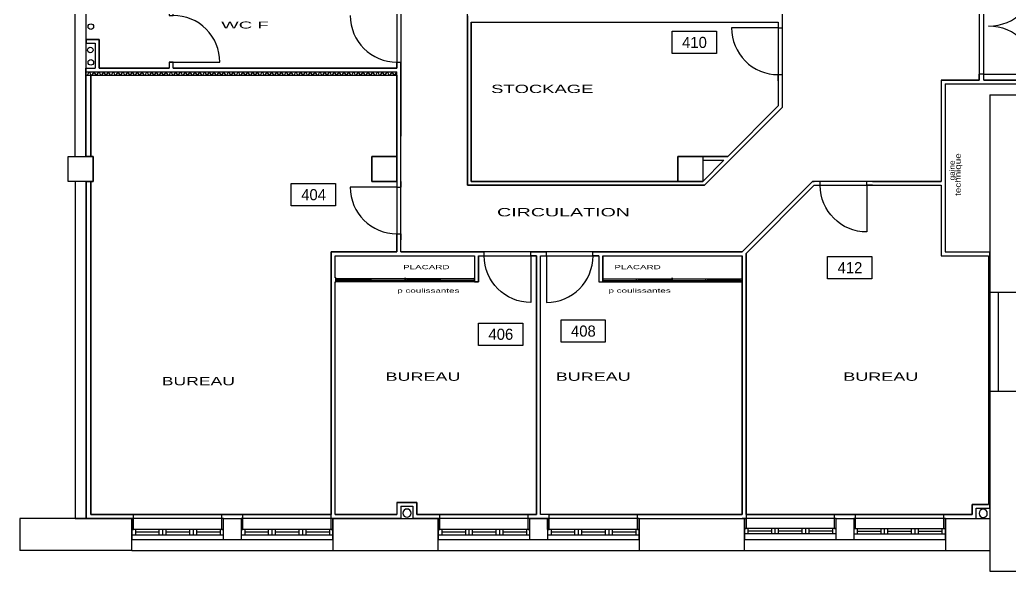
# Model space of a CAD drawing. Extents: x -18.1 to 64.5, y -16.7 to 10.4.
# Drawn here: x -18.14 to -0.29, y -11.55 to -1.61 of the extents above; entities that cross this region are included whole.
import ezdxf

# ---------------------------------------------------------------- set-up
doc = ezdxf.new("R2010")
doc.units = 0
doc.header["$MEASUREMENT"] = 0
doc.linetypes.add('TRAIT_PLEIN', pattern=[0])
for name, color, linetype in [('CLOIS4', 2, 'TRAIT_PLEIN'), ('MURS', 7, 'TRAIT_PLEIN'), ('PORTE', 3, 'TRAIT_PLEIN'), ('SPACES', 150, 'TRAIT_PLEIN'), ('TEXTES', 6, 'TRAIT_PLEIN'), ('VITRE', 1, 'TRAIT_PLEIN')]:
    doc.layers.add(name, color=color, linetype=linetype)

msp = doc.modelspace()

# ---------------------------------------------------------------- linework, layer by layer
at = {"layer": 'CLOIS4'}
for p, q in [((-10.074, -1.543), (-10.074, -4.595)), ((-4.404, -1.481), (-4.404, -1.76)), ((-10.004, -1.655), (-10.004, -4.525)), ((-10.004, -1.655), (-4.474, -1.655)), ((-4.474, -1.655), (-4.474, -1.655)), ((-4.474, -1.655), (-4.474, -1.76)), ((-4.474, -1.76), (-4.404, -1.76)), ((-16.947, -1.968), (-16.947, -2.038)), ((-16.947, -1.968), (-16.712, -1.968)), ((-16.947, -2.038), (-16.782, -2.038)), ((-16.782, -2.038), (-16.782, -2.483)), ((-16.712, -1.968), (-16.712, -2.483)), ((-16.949, -2.483), (-16.949, -2.553)), ((-16.949, -2.483), (-16.782, -2.483)), ((-16.949, -2.553), (-16.949, -2.483)), ((-16.712, -2.483), (-15.447, -2.483)), ((-15.447, -2.378), (-15.377, -2.378)), ((-15.447, -2.378), (-15.447, -2.483)), ((-15.377, -2.483), (-15.377, -2.378)), ((-15.377, -2.483), (-11.344, -2.483)), ((-11.344, -2.483), (-11.344, -2.378)), ((-11.344, -2.378), (-11.274, -2.378)), ((-11.344, -2.483), (-11.344, -2.483)), ((-11.274, -4.525), (-11.274, -2.378)), ((-16.949, -2.612), (-16.949, -2.553)), ((-16.949, -2.612), (-16.859, -2.612)), ((-16.949, -2.612), (-16.949, -4.075)), ((-16.948, -4.075), (-16.949, -2.612)), ((-16.948, -2.552), (-16.948, -2.612)), ((-16.948, -2.552), (-11.344, -2.552)), ((-16.939, -2.612), (-16.948, -2.595)), ((-16.948, -2.612), (-11.344, -2.612)), ((-16.923, -2.612), (-16.888, -2.552)), ((-16.852, -2.612), (-16.887, -2.552)), ((-16.859, -2.612), (-16.859, -4.075)), ((-16.836, -2.612), (-16.802, -2.552)), ((-16.765, -2.612), (-16.8, -2.552)), ((-16.75, -2.612), (-16.715, -2.552)), ((-16.679, -2.612), (-16.713, -2.552)), ((-16.663, -2.612), (-16.629, -2.552)), ((-16.592, -2.612), (-16.627, -2.552)), ((-16.577, -2.612), (-16.542, -2.552)), ((-16.506, -2.612), (-16.54, -2.552)), ((-16.49, -2.612), (-16.455, -2.552)), ((-16.419, -2.612), (-16.454, -2.552)), ((-16.403, -2.612), (-16.369, -2.552)), ((-16.332, -2.612), (-16.367, -2.552)), ((-16.317, -2.612), (-16.282, -2.552)), ((-16.246, -2.612), (-16.28, -2.552)), ((-16.23, -2.612), (-16.196, -2.552)), ((-16.159, -2.612), (-16.194, -2.552)), ((-16.144, -2.612), (-16.109, -2.552)), ((-16.073, -2.612), (-16.107, -2.552)), ((-16.057, -2.612), (-16.022, -2.552)), ((-15.986, -2.612), (-16.021, -2.552)), ((-15.97, -2.612), (-15.936, -2.552)), ((-15.899, -2.612), (-15.934, -2.552)), ((-15.884, -2.612), (-15.849, -2.552)), ((-15.813, -2.612), (-15.847, -2.552)), ((-15.797, -2.612), (-15.763, -2.552)), ((-15.726, -2.612), (-15.761, -2.552)), ((-15.711, -2.612), (-15.676, -2.552)), ((-15.64, -2.612), (-15.674, -2.552)), ((-15.624, -2.612), (-15.589, -2.552)), ((-15.553, -2.612), (-15.588, -2.552)), ((-15.537, -2.612), (-15.503, -2.552)), ((-15.466, -2.612), (-15.501, -2.552)), ((-15.451, -2.612), (-15.416, -2.552)), ((-15.38, -2.612), (-15.414, -2.552)), ((-15.364, -2.612), (-15.33, -2.552)), ((-15.293, -2.612), (-15.328, -2.552)), ((-15.278, -2.612), (-15.243, -2.552)), ((-15.207, -2.612), (-15.241, -2.552)), ((-15.191, -2.612), (-15.156, -2.552)), ((-15.12, -2.612), (-15.155, -2.552)), ((-15.104, -2.612), (-15.07, -2.552)), ((-15.033, -2.612), (-15.068, -2.552)), ((-15.018, -2.612), (-14.983, -2.552)), ((-14.947, -2.612), (-14.981, -2.552)), ((-14.931, -2.612), (-14.897, -2.552)), ((-14.86, -2.612), (-14.895, -2.552)), ((-14.845, -2.612), (-14.81, -2.552)), ((-14.773, -2.612), (-14.808, -2.552)), ((-14.758, -2.612), (-14.723, -2.552)), ((-14.687, -2.612), (-14.722, -2.552)), ((-14.671, -2.612), (-14.637, -2.552)), ((-14.6, -2.612), (-14.635, -2.552)), ((-14.585, -2.612), (-14.55, -2.552)), ((-14.514, -2.612), (-14.548, -2.552)), ((-14.498, -2.612), (-14.464, -2.552)), ((-14.427, -2.612), (-14.462, -2.552)), ((-14.412, -2.612), (-14.377, -2.552)), ((-14.34, -2.612), (-14.375, -2.552)), ((-14.325, -2.612), (-14.29, -2.552)), ((-14.254, -2.612), (-14.289, -2.552)), ((-14.238, -2.612), (-14.204, -2.552)), ((-14.167, -2.612), (-14.202, -2.552)), ((-14.152, -2.612), (-14.117, -2.552)), ((-14.081, -2.612), (-14.115, -2.552)), ((-14.065, -2.612), (-14.031, -2.552)), ((-13.994, -2.612), (-14.029, -2.552)), ((-13.979, -2.612), (-13.944, -2.552)), ((-13.907, -2.612), (-13.942, -2.552)), ((-13.892, -2.612), (-13.857, -2.552)), ((-13.821, -2.612), (-13.856, -2.552)), ((-13.805, -2.612), (-13.771, -2.552)), ((-13.734, -2.612), (-13.769, -2.552)), ((-13.719, -2.612), (-13.684, -2.552)), ((-13.648, -2.612), (-13.682, -2.552)), ((-13.632, -2.612), (-13.597, -2.552)), ((-13.561, -2.612), (-13.596, -2.552)), ((-13.546, -2.612), (-13.511, -2.552)), ((-13.474, -2.612), (-13.509, -2.552)), ((-13.459, -2.612), (-13.424, -2.552)), ((-13.388, -2.612), (-13.422, -2.552)), ((-13.372, -2.612), (-13.338, -2.552)), ((-13.301, -2.612), (-13.336, -2.552)), ((-13.286, -2.612), (-13.251, -2.552)), ((-13.215, -2.612), (-13.249, -2.552)), ((-13.199, -2.612), (-13.164, -2.552)), ((-13.128, -2.612), (-13.163, -2.552)), ((-13.113, -2.612), (-13.078, -2.552)), ((-13.041, -2.612), (-13.076, -2.552)), ((-13.026, -2.612), (-12.991, -2.552)), ((-12.955, -2.612), (-12.989, -2.552)), ((-12.939, -2.612), (-12.905, -2.552)), ((-12.868, -2.612), (-12.903, -2.552)), ((-12.853, -2.612), (-12.818, -2.552)), ((-12.782, -2.612), (-12.816, -2.552)), ((-12.766, -2.612), (-12.731, -2.552)), ((-12.695, -2.612), (-12.73, -2.552)), ((-12.68, -2.612), (-12.645, -2.552)), ((-12.608, -2.612), (-12.643, -2.552)), ((-12.593, -2.612), (-12.558, -2.552)), ((-12.522, -2.612), (-12.556, -2.552)), ((-12.506, -2.612), (-12.472, -2.552)), ((-12.435, -2.612), (-12.47, -2.552)), ((-12.42, -2.612), (-12.385, -2.552)), ((-12.349, -2.612), (-12.383, -2.552)), ((-12.333, -2.612), (-12.298, -2.552)), ((-12.262, -2.612), (-12.297, -2.552)), ((-12.246, -2.612), (-12.212, -2.552)), ((-12.175, -2.612), (-12.21, -2.552)), ((-12.16, -2.612), (-12.125, -2.552)), ((-12.089, -2.612), (-12.123, -2.552)), ((-12.073, -2.612), (-12.039, -2.552)), ((-12.002, -2.612), (-12.037, -2.552)), ((-11.987, -2.612), (-11.952, -2.552)), ((-11.916, -2.612), (-11.95, -2.552)), ((-11.9, -2.612), (-11.865, -2.552)), ((-11.829, -2.612), (-11.864, -2.552)), ((-11.813, -2.612), (-11.779, -2.552)), ((-11.742, -2.612), (-11.777, -2.552)), ((-11.727, -2.612), (-11.692, -2.552)), ((-11.656, -2.612), (-11.69, -2.552)), ((-11.64, -2.612), (-11.606, -2.552)), ((-11.569, -2.612), (-11.604, -2.552)), ((-11.554, -2.612), (-11.519, -2.552)), ((-11.483, -2.612), (-11.517, -2.552)), ((-11.467, -2.612), (-11.432, -2.552)), ((-11.396, -2.612), (-11.431, -2.552)), ((-11.38, -2.612), (-11.344, -2.552)), ((-11.344, -4.525), (-11.344, -2.552)), ((-4.474, -2.715), (-4.474, -2.6)), ((-4.474, -2.6), (-4.404, -2.6)), ((-4.404, -2.6), (-4.404, -2.715)), ((-0.853, -2.701), (-0.853, -2.592)), ((-0.768, -2.592), (-0.853, -2.592)), ((-0.768, -2.701), (-0.768, -2.592)), ((-4.474, -2.715), (-4.474, -3.165)), ((-4.404, -2.715), (-4.404, -3.194)), ((-1.537, -2.701), (-1.537, -4.525)), ((-1.537, -2.701), (-0.853, -2.701)), ((-1.467, -2.771), (-1.467, -5.795)), ((-1.467, -2.771), (0.001, -2.771)), ((-0.768, -2.701), (0.071, -2.701)), ((-5.805, -4.595), (-4.404, -3.194)), ((-5.384, -4.075), (-4.474, -3.165)), ((-16.949, -4.075), (-16.859, -4.075)), ((-16.859, -4.075), (-16.948, -4.075)), ((-5.834, -4.075), (-5.834, -4.145)), ((-5.834, -4.075), (-5.384, -4.075)), ((-5.834, -4.525), (-5.454, -4.145)), ((-5.834, -4.145), (-5.454, -4.145)), ((-16.859, -4.525), (-16.949, -4.525)), ((-16.944, -10.596), (-16.944, -4.525)), ((-16.944, -4.525), (-16.859, -4.525)), ((-16.859, -4.525), (-16.859, -10.526)), ((-11.344, -4.525), (-11.344, -4.629)), ((-11.344, -4.629), (-11.274, -4.629)), ((-11.274, -4.525), (-11.274, -4.629)), ((-10.074, -4.595), (-5.805, -4.595)), ((-10.004, -4.525), (-5.834, -4.525)), ((-5.124, -5.795), (-3.854, -4.525)), ((-5.054, -5.824), (-3.825, -4.595)), ((-3.854, -4.525), (-3.824, -4.525)), ((-3.825, -4.595), (-3.824, -4.595)), ((-3.719, -4.525), (-3.824, -4.525)), ((-3.824, -4.595), (-3.719, -4.595)), ((-3.719, -4.595), (-3.719, -4.525)), ((-2.774, -4.525), (-2.878, -4.525)), ((-2.878, -4.595), (-2.878, -4.525)), ((-2.774, -4.595), (-2.878, -4.595)), ((-2.774, -4.525), (-1.537, -4.525)), ((-2.774, -4.595), (-1.537, -4.595)), ((-1.537, -4.595), (-1.537, -5.865)), ((-11.344, -5.575), (-11.344, -5.47)), ((-11.344, -5.47), (-11.274, -5.47)), ((-11.274, -5.47), (-11.274, -5.575)), ((-11.344, -5.795), (-11.344, -5.575)), ((-11.274, -5.795), (-11.274, -5.575)), ((-12.529, -5.795), (-11.344, -5.795)), ((-12.529, -10.596), (-12.529, -5.795)), ((-12.459, -5.865), (-9.947, -5.865)), ((-12.459, -6.264), (-12.459, -5.865)), ((-11.274, -5.795), (-9.877, -5.795)), ((-9.947, -5.865), (-9.947, -6.264)), ((-9.877, -5.795), (-9.772, -5.795)), ((-9.877, -5.865), (-9.877, -5.865)), ((-9.877, -5.865), (-9.877, -6.334)), ((-9.877, -5.865), (-9.772, -5.865)), ((-9.772, -5.865), (-9.772, -5.795)), ((-8.931, -5.865), (-8.931, -5.795)), ((-8.931, -5.795), (-8.652, -5.795)), ((-8.827, -5.865), (-8.931, -5.865)), ((-8.828, -10.526), (-8.827, -5.865)), ((-8.757, -5.865), (-8.757, -5.865)), ((-8.757, -10.526), (-8.757, -5.865)), ((-8.757, -5.865), (-8.652, -5.865)), ((-8.652, -5.865), (-8.652, -5.795)), ((-7.812, -5.865), (-7.812, -5.795)), ((-7.812, -5.795), (-7.707, -5.795)), ((-7.707, -5.865), (-7.812, -5.865)), ((-7.707, -5.795), (-5.124, -5.795)), ((-7.707, -5.865), (-7.707, -6.334)), ((-7.637, -5.865), (-5.124, -5.865)), ((-7.637, -5.865), (-7.637, -6.264)), ((-5.124, -5.795), (-5.124, -5.795)), ((-5.124, -10.526), (-5.124, -5.865)), ((-5.054, -5.824), (-5.054, -10.776)), ((-1.537, -5.865), (-0.686, -5.865)), ((-1.467, -5.795), (-0.659, -5.795)), ((-0.686, -5.865), (-0.686, -10.344)), ((-0.659, -5.865), (-0.659, -5.795)), ((-0.659, -10.414), (-0.659, -5.795)), ((-12.447, -6.264), (-12.459, -6.264)), ((-12.459, -10.526), (-12.459, -6.334)), ((-12.447, -6.334), (-12.459, -6.334)), ((-12.447, -6.264), (-12.447, -6.334)), ((-9.947, -6.334), (-9.947, -6.264)), ((-9.877, -6.334), (-9.947, -6.334)), ((-7.707, -6.334), (-7.637, -6.334)), ((-7.637, -6.264), (-7.637, -6.334)), ((-11.344, -10.306), (-10.987, -10.306)), ((-11.344, -10.306), (-11.344, -10.526)), ((-10.987, -10.306), (-10.987, -10.526)), ((-0.978, -10.344), (-0.686, -10.344)), ((-0.978, -10.526), (-0.978, -10.344)), ((-16.859, -10.526), (-16.089, -10.526)), ((-16.089, -10.526), (-14.499, -10.526)), ((-16.089, -10.796), (-16.089, -10.526)), ((-14.499, -10.526), (-14.119, -10.526)), ((-14.499, -10.796), (-14.499, -10.526)), ((-14.119, -10.526), (-12.529, -10.526)), ((-14.119, -10.796), (-14.119, -10.526)), ((-12.459, -10.526), (-11.344, -10.526)), ((-11.274, -10.376), (-11.057, -10.376)), ((-11.274, -10.376), (-11.274, -10.596)), ((-11.057, -10.376), (-11.057, -10.596)), ((-10.987, -10.526), (-10.569, -10.526)), ((-10.569, -10.526), (-8.979, -10.526)), ((-10.569, -10.796), (-10.569, -10.526)), ((-8.979, -10.526), (-8.828, -10.526)), ((-8.979, -10.796), (-8.979, -10.526)), ((-8.599, -10.526), (-8.757, -10.526)), ((-8.599, -10.526), (-7.009, -10.529)), ((-8.599, -10.796), (-8.599, -10.526)), ((-7.009, -10.526), (-5.124, -10.526)), ((-7.009, -10.796), (-7.009, -10.526)), ((-5.046, -10.526), (-3.459, -10.526)), ((-3.459, -10.526), (-3.079, -10.526)), ((-3.459, -10.776), (-3.459, -10.526)), ((-3.079, -10.526), (-1.489, -10.526)), ((-3.079, -10.776), (-3.079, -10.526)), ((-1.489, -10.526), (-0.978, -10.526)), ((-1.489, -10.776), (-1.489, -10.526)), ((-0.908, -10.414), (-0.659, -10.414)), ((-0.908, -10.596), (-0.908, -10.414)), ((-16.949, -10.596), (-16.859, -10.596)), ((-16.119, -10.596), (-16.944, -10.596)), ((-16.859, -10.596), (-16.119, -10.596)), ((-16.859, -10.596), (-16.859, -10.596)), ((-16.119, -10.796), (-16.119, -10.596)), ((-16.119, -10.796), (-16.119, -10.596)), ((-14.469, -10.796), (-14.469, -10.596)), ((-14.469, -10.596), (-14.149, -10.596)), ((-14.149, -10.596), (-14.149, -10.796)), ((-12.529, -10.796), (-12.529, -10.596)), ((-12.499, -10.596), (-12.459, -10.596)), ((-12.499, -10.796), (-12.499, -10.596)), ((-11.274, -10.596), (-12.499, -10.596)), ((-12.499, -10.596), (-12.499, -10.796)), ((-10.599, -10.596), (-11.057, -10.596)), ((-10.599, -10.796), (-10.599, -10.596)), ((-8.949, -10.596), (-8.629, -10.596)), ((-8.949, -10.596), (-8.828, -10.596)), ((-8.949, -10.796), (-8.949, -10.596)), ((-8.629, -10.596), (-8.758, -10.596)), ((-8.629, -10.796), (-8.629, -10.596)), ((-6.979, -10.596), (-5.126, -10.596)), ((-6.979, -10.796), (-6.979, -10.596)), ((-5.124, -10.596), (-5.054, -10.596)), ((-5.079, -10.596), (-5.124, -10.596)), ((-5.079, -10.776), (-5.079, -10.596)), ((-3.429, -10.776), (-3.429, -10.596)), ((-3.429, -10.596), (-3.109, -10.596)), ((-3.109, -10.596), (-3.109, -10.776)), ((-1.459, -10.596), (-0.973, -10.596)), ((-1.459, -10.776), (-1.459, -10.596)), ((-1.459, -10.776), (-1.459, -10.596)), ((-1.459, -10.596), (-0.908, -10.596)), ((-16.119, -10.796), (-16.089, -10.796)), ((-14.499, -10.796), (-14.469, -10.796)), ((-14.149, -10.796), (-14.119, -10.796)), ((-12.529, -10.796), (-12.499, -10.796)), ((-10.599, -10.796), (-10.569, -10.796)), ((-8.979, -10.796), (-8.949, -10.796)), ((-8.629, -10.796), (-8.599, -10.796)), ((-7.009, -10.796), (-6.979, -10.796)), ((-5.079, -10.776), (-5.054, -10.776)), ((-3.459, -10.776), (-3.429, -10.776)), ((-3.109, -10.776), (-3.079, -10.776)), ((-1.489, -10.776), (-1.459, -10.776))]:
    msp.add_line(p, q, dxfattribs=at)
for centre in [(-16.861, -1.737), (-16.87, -2.159), (-16.861, -2.382)]:
    msp.add_ellipse(centre, major_axis=(-0.0354, 0.0354), ratio=1, start_param=-0.785398, end_param=5.497787, dxfattribs=at)
at = {"layer": 'MURS'}
for p, q in [((-17.148, 0.807), (-17.148, -4.075)), ((-16.948, 0.807), (-16.948, -4.075)), ((-0.659, -2.966), (-0.659, -6.526)), ((-0.659, -2.966), (0.071, -2.966)), ((-17.271, -4.525), (-17.271, -4.075)), ((-17.271, -4.075), (-16.821, -4.075)), ((-17.148, -4.075), (-16.948, -4.075)), ((-16.821, -4.075), (-16.821, -4.525)), ((-11.794, -4.525), (-11.794, -4.075)), ((-11.794, -4.075), (-11.344, -4.075)), ((-11.344, -4.075), (-11.344, -4.525)), ((-6.284, -4.525), (-6.284, -4.075)), ((-6.284, -4.075), (-5.834, -4.075)), ((-5.834, -4.075), (-5.834, -4.525)), ((-16.821, -4.525), (-17.271, -4.525)), ((-16.944, -4.525), (-17.144, -4.525)), ((-17.144, -4.525), (-17.144, -10.596)), ((-16.944, -4.525), (-16.944, -10.596)), ((-11.344, -4.525), (-11.794, -4.525)), ((-5.834, -4.525), (-6.284, -4.525)), ((0.071, -6.526), (-0.659, -6.526)), ((-0.509, -6.526), (-0.659, -6.526)), ((-0.659, -6.526), (-0.659, -8.306)), ((-0.509, -6.526), (-0.509, -8.306)), ((-0.659, -8.306), (-0.659, -10.746)), ((-0.659, -8.306), (0.071, -8.306)), ((-0.659, -8.306), (-0.509, -8.306)), ((-18.14, -10.596), (-18.14, -11.176)), ((-16.119, -10.596), (-18.14, -10.596)), ((-17.144, -10.596), (-16.944, -10.596)), ((-16.119, -11.176), (-16.119, -10.596)), ((-16.119, -10.596), (-16.119, -10.976)), ((-16.119, -10.596), (-16.119, -10.596)), ((-16.119, -10.596), (-16.119, -10.976)), ((-14.469, -10.596), (-16.119, -10.596)), ((-14.469, -10.976), (-14.469, -10.596)), ((-14.469, -10.596), (-14.149, -10.596)), ((-14.149, -10.596), (-14.149, -10.976)), ((-12.499, -10.596), (-14.149, -10.596)), ((-12.499, -10.596), (-12.499, -11.176)), ((-12.499, -10.596), (-10.599, -10.596)), ((-12.499, -10.976), (-12.499, -10.596)), ((-12.499, -10.596), (-12.499, -10.596)), ((-12.499, -10.976), (-12.499, -10.596)), ((-10.599, -10.596), (-10.599, -10.976)), ((-10.599, -10.596), (-10.599, -10.976)), ((-8.629, -10.596), (-10.599, -10.596)), ((-10.599, -11.176), (-10.599, -10.596)), ((-8.949, -10.976), (-8.949, -10.596)), ((-8.629, -10.596), (-8.629, -10.976)), ((-6.979, -10.596), (-8.629, -10.596)), ((-6.979, -10.976), (-6.979, -10.596)), ((-6.979, -10.976), (-6.979, -10.596)), ((-6.979, -10.596), (-6.979, -11.176)), ((-6.979, -10.596), (-5.079, -10.596)), ((-5.079, -10.596), (-5.079, -10.976)), ((-5.079, -10.596), (-5.079, -10.976)), ((-3.429, -10.596), (-5.079, -10.596)), ((-5.079, -11.176), (-5.079, -10.596)), ((-3.429, -10.976), (-3.429, -10.596)), ((-3.429, -10.596), (-3.109, -10.596)), ((-3.109, -10.596), (-3.109, -10.976)), ((-1.459, -10.596), (-3.109, -10.596)), ((-1.459, -10.976), (-1.459, -10.596)), ((-1.459, -10.596), (-1.459, -10.596)), ((-1.459, -10.976), (-1.459, -10.596)), ((-1.459, -10.596), (-1.459, -11.176)), ((-1.459, -10.596), (-0.659, -10.596)), ((-0.659, -10.746), (-0.659, -10.746)), ((-0.659, -10.746), (-0.659, -11.546)), ((-16.119, -10.976), (-16.119, -10.976)), ((-16.119, -10.976), (-14.469, -10.976)), ((-14.469, -10.976), (-14.149, -10.976)), ((-14.149, -10.976), (-12.499, -10.976)), ((-12.499, -10.976), (-12.499, -10.976)), ((-10.599, -10.976), (-10.599, -10.976)), ((-10.599, -10.976), (-8.949, -10.976)), ((-8.949, -10.976), (-8.629, -10.976)), ((-8.629, -10.976), (-6.979, -10.976)), ((-6.979, -10.976), (-6.979, -10.976)), ((-5.079, -10.976), (-5.079, -10.976)), ((-5.079, -10.976), (-3.429, -10.976)), ((-3.429, -10.976), (-3.109, -10.976)), ((-3.109, -10.976), (-1.459, -10.976)), ((-1.459, -10.976), (-1.459, -10.976)), ((-16.119, -11.176), (-18.14, -11.176)), ((-16.119, -11.176), (-12.499, -11.176)), ((-12.499, -11.176), (-10.599, -11.176)), ((-10.599, -11.176), (-6.979, -11.176)), ((-6.979, -11.176), (-5.079, -11.176)), ((-5.079, -11.176), (-1.451, -11.176)), ((-1.459, -11.176), (-0.659, -11.176)), ((-0.659, -11.546), (1.224, -11.546))]:
    msp.add_line(p, q, dxfattribs=at)
for centre, major_axis, start_param, end_param in [((-11.163, -10.501), (0.053, 0.053), 0.785398, 7.068583), ((-0.781, -10.505), (-0.053, 0.053), -0.785398, 5.497787)]:
    msp.add_ellipse(centre, major_axis=major_axis, ratio=1, start_param=start_param, end_param=end_param, dxfattribs=at)
at = {"layer": 'PORTE'}
for p, q in [((-4.474, -1.76), (-5.315, -1.76)), ((-15.377, -2.378), (-14.536, -2.378)), ((-0.768, -2.592), (0.181, -2.592)), ((-11.344, -4.629), (-12.185, -4.629)), ((-2.878, -4.595), (-2.878, -5.436)), ((-8.931, -5.865), (-8.931, -6.706)), ((-8.652, -5.865), (-8.652, -6.706)), ((-11.197, -6.282), (-12.447, -6.282)), ((-11.197, -6.308), (-12.447, -6.308)), ((-11.197, -6.334), (-12.447, -6.334)), ((-12.419, -6.282), (-12.419, -6.308)), ((-11.836, -6.295), (-12.419, -6.295)), ((-11.836, -6.282), (-11.836, -6.334)), ((-11.808, -6.334), (-11.808, -6.282)), ((-11.225, -6.321), (-11.808, -6.321)), ((-11.225, -6.334), (-11.225, -6.308)), ((-11.197, -6.264), (-11.197, -6.334)), ((-11.197, -6.334), (-11.197, -6.264)), ((-9.947, -6.282), (-11.197, -6.282)), ((-9.947, -6.308), (-11.197, -6.308)), ((-9.947, -6.334), (-11.197, -6.334)), ((-11.169, -6.282), (-11.169, -6.308)), ((-10.586, -6.295), (-11.169, -6.295)), ((-10.586, -6.282), (-10.586, -6.334)), ((-10.558, -6.334), (-10.558, -6.282)), ((-9.975, -6.321), (-10.558, -6.321)), ((-9.975, -6.334), (-9.975, -6.308)), ((-7.637, -6.282), (-6.387, -6.282)), ((-7.637, -6.308), (-6.387, -6.308)), ((-7.637, -6.334), (-6.387, -6.334)), ((-7.609, -6.334), (-7.609, -6.308)), ((-7.609, -6.321), (-7.026, -6.321)), ((-7.026, -6.334), (-7.026, -6.282)), ((-6.998, -6.282), (-6.998, -6.334)), ((-6.998, -6.295), (-6.414, -6.295)), ((-6.414, -6.282), (-6.414, -6.308)), ((-6.387, -6.334), (-6.387, -6.264)), ((-6.387, -6.264), (-6.387, -6.334)), ((-6.387, -6.282), (-5.137, -6.282)), ((-6.387, -6.308), (-5.137, -6.308)), ((-6.387, -6.334), (-5.137, -6.334)), ((-6.359, -6.334), (-6.359, -6.308)), ((-6.359, -6.321), (-5.776, -6.321)), ((-5.776, -6.334), (-5.776, -6.282)), ((-5.748, -6.282), (-5.748, -6.334)), ((-5.748, -6.295), (-5.164, -6.295)), ((-5.164, -6.282), (-5.164, -6.308))]:
    msp.add_line(p, q, dxfattribs=at)
for centre, major_axis, start_param, end_param in [((-0.683, -0.866), (0.61, 0.61), 3.926991, 5.497787), ((-15.377, -2.378), (0.595, 0.595), 5.497787, 7.068584), ((-11.344, -1.537), (0.595, 0.595), 2.356195, 3.926991), ((-4.474, -1.76), (-0.595, 0.595), 0.785398, 2.356195), ((-0.683, -2.592), (-0.61, 0.61), 3.926991, 5.497787), ((-11.344, -4.629), (0.595, 0.595), 2.356195, 3.926991), ((-8.652, -5.865), (-0.595, 0.595), 2.356195, 3.926991)]:
    msp.add_ellipse(centre, major_axis=major_axis, ratio=1, start_param=start_param, end_param=end_param, dxfattribs=at)
at = {"layer": 'PORTE', "extrusion": (0, 0, -1)}
for centre in [(-2.878, -4.595), (-8.931, -5.865)]:
    msp.add_ellipse(centre, major_axis=(-0.595, 0.595), ratio=1, start_param=3.926991, end_param=5.497787, dxfattribs=at)
at = {"layer": 'SPACES'}
for points in [[(-11.264, 2.522), (-5.176, 2.522), (-3.912, 1.257), (-1.541, 1.257), (-1.541, -0.75), (-0.853, -0.751), (-0.853, -2.701), (-1.537, -2.701), (-1.537, -4.525), (-3.854, -4.525), (-5.124, -5.795), (-11.274, -5.795), (-11.264, 2.522)], [(-10.074, 1.327), (-5.808, 1.327), (-4.404, -0.077), (-4.404, -3.194), (-5.805, -4.595), (-10.074, -4.595), (-10.074, 1.327)], [(-16.948, -0.587), (-15.447, -0.587), (-15.447, -1.538), (-15.377, -1.538), (-15.377, -0.587), (-13.847, -0.587), (-13.847, -1.433), (-11.344, -1.433), (-11.344, -2.483), (-15.377, -2.483), (-15.377, -2.378), (-15.447, -2.378), (-15.447, -2.483), (-16.712, -2.483), (-16.712, -1.968), (-16.947, -1.968), (-16.947, -0.587)], [(12.574, -2.706), (12.501, -2.706), (12.501, -2.896), (7.928, -2.896), (7.928, -5.576), (3.926, -5.576), (3.916, -2.896), (0.071, -2.896), (0.071, -2.701), (-0.768, -2.701), (-0.768, -0.75)], [(-10.004, -1.655), (-4.474, -1.655), (-4.474, -3.165), (-5.384, -4.075), (-6.284, -4.075), (-6.284, -4.525), (-10.004, -4.525), (-10.004, -1.655)], [(-16.859, -2.612), (-11.344, -2.612), (-11.344, -4.075), (-11.794, -4.075), (-11.794, -4.525), (-11.344, -4.525), (-11.344, -5.795), (-12.529, -5.795), (-12.529, -10.526), (-16.859, -10.526), (-16.859, -4.525), (-16.821, -4.525), (-16.821, -4.075), (-16.859, -4.075), (-16.859, -2.612)], [(-3.825, -4.595), (-1.537, -4.595), (-1.537, -5.865), (-0.686, -5.865), (-0.686, -10.344), (-0.978, -10.344), (-0.978, -10.526), (-5.054, -10.526), (-5.054, -5.824), (-3.824, -4.595)], [(-12.459, -5.865), (-9.947, -5.865), (-9.947, -6.334), (-9.877, -6.334), (-9.877, -5.865), (-8.827, -5.865), (-8.828, -10.526), (-10.987, -10.526), (-10.987, -10.306), (-11.344, -10.306), (-11.344, -10.526), (-12.459, -10.526), (-12.459, -6.334), (-12.447, -6.334), (-12.447, -6.264), (-12.459, -6.264), (-12.459, -5.865)], [(-7.637, -5.865), (-5.124, -5.865), (-5.124, -10.526), (-8.757, -10.526), (-8.757, -5.865), (-7.707, -5.865), (-7.707, -6.334), (-7.637, -6.334), (-7.637, -5.865)]]:
    msp.add_lwpolyline(points, dxfattribs=at)
at = {"layer": 'TEXTES'}
for points in [[(-6.386, -1.821), (-5.588, -1.821), (-5.588, -2.222), (-6.386, -2.222)], [(-13.25, -4.564), (-12.451, -4.564), (-12.451, -4.965), (-13.25, -4.965)], [(-3.584, -5.878), (-2.785, -5.878), (-2.785, -6.28), (-3.584, -6.28)], [(-9.875, -7.078), (-9.077, -7.078), (-9.077, -7.48), (-9.875, -7.48)], [(-8.388, -7.021), (-7.59, -7.021), (-7.59, -7.423), (-8.388, -7.423)]]:
    msp.add_lwpolyline(points, close=True, dxfattribs=at)
at = {"layer": 'VITRE'}
for p, q in [((-14.469, -10.796), (-16.119, -10.796)), ((-16.057, -10.796), (-16.057, -10.896)), ((-15.632, -10.846), (-16.057, -10.846)), ((-15.632, -10.796), (-15.632, -10.896)), ((-15.569, -10.796), (-15.569, -10.896)), ((-15.506, -10.796), (-15.506, -10.896)), ((-15.082, -10.846), (-15.506, -10.846)), ((-15.082, -10.796), (-15.082, -10.896)), ((-15.019, -10.796), (-15.019, -10.896)), ((-14.956, -10.796), (-14.956, -10.896)), ((-14.532, -10.846), (-14.956, -10.846)), ((-14.532, -10.796), (-14.532, -10.896)), ((-12.499, -10.796), (-14.149, -10.796)), ((-14.087, -10.796), (-14.087, -10.896)), ((-13.662, -10.846), (-14.087, -10.846)), ((-13.662, -10.796), (-13.662, -10.896)), ((-13.599, -10.796), (-13.599, -10.896)), ((-13.536, -10.796), (-13.536, -10.896)), ((-13.112, -10.846), (-13.536, -10.846)), ((-13.112, -10.796), (-13.112, -10.896)), ((-13.049, -10.796), (-13.049, -10.896)), ((-12.986, -10.796), (-12.986, -10.896)), ((-12.562, -10.846), (-12.986, -10.846)), ((-12.562, -10.796), (-12.562, -10.896)), ((-8.949, -10.796), (-10.599, -10.796)), ((-10.537, -10.796), (-10.537, -10.896)), ((-10.112, -10.846), (-10.537, -10.846)), ((-10.112, -10.796), (-10.112, -10.896)), ((-10.049, -10.796), (-10.049, -10.896)), ((-9.986, -10.796), (-9.986, -10.896)), ((-9.562, -10.846), (-9.986, -10.846)), ((-9.562, -10.796), (-9.562, -10.896)), ((-9.499, -10.796), (-9.499, -10.896)), ((-9.436, -10.796), (-9.436, -10.896)), ((-9.012, -10.846), (-9.436, -10.846)), ((-9.012, -10.796), (-9.012, -10.896)), ((-6.979, -10.796), (-8.629, -10.796)), ((-8.567, -10.796), (-8.567, -10.896)), ((-8.142, -10.846), (-8.567, -10.846)), ((-8.142, -10.796), (-8.142, -10.896)), ((-8.079, -10.796), (-8.079, -10.896)), ((-8.016, -10.796), (-8.016, -10.896)), ((-7.592, -10.846), (-8.016, -10.846)), ((-7.592, -10.796), (-7.592, -10.896)), ((-7.529, -10.796), (-7.529, -10.896)), ((-7.466, -10.796), (-7.466, -10.896)), ((-7.042, -10.846), (-7.466, -10.846)), ((-7.042, -10.796), (-7.042, -10.896)), ((-3.429, -10.776), (-5.079, -10.776)), ((-3.429, -10.876), (-5.079, -10.876)), ((-5.017, -10.876), (-5.017, -10.776)), ((-4.592, -10.826), (-5.017, -10.826)), ((-4.592, -10.876), (-4.592, -10.776)), ((-4.529, -10.876), (-4.529, -10.776)), ((-4.466, -10.876), (-4.466, -10.776)), ((-4.042, -10.826), (-4.466, -10.826)), ((-4.042, -10.876), (-4.042, -10.776)), ((-3.979, -10.876), (-3.979, -10.776)), ((-3.916, -10.876), (-3.916, -10.776)), ((-3.492, -10.826), (-3.916, -10.826)), ((-3.492, -10.876), (-3.492, -10.776)), ((-3.109, -10.776), (-1.459, -10.776)), ((-3.109, -10.876), (-1.459, -10.876)), ((-3.047, -10.876), (-3.047, -10.776)), ((-3.047, -10.826), (-2.622, -10.826)), ((-2.622, -10.876), (-2.622, -10.776)), ((-2.559, -10.876), (-2.559, -10.776)), ((-2.496, -10.876), (-2.496, -10.776)), ((-2.496, -10.826), (-2.072, -10.826)), ((-2.072, -10.876), (-2.072, -10.776)), ((-2.009, -10.876), (-2.009, -10.776)), ((-1.946, -10.876), (-1.946, -10.776)), ((-1.946, -10.826), (-1.522, -10.826)), ((-1.522, -10.876), (-1.522, -10.776)), ((-14.469, -10.896), (-16.119, -10.896)), ((-12.499, -10.896), (-14.149, -10.896)), ((-8.949, -10.896), (-10.599, -10.896)), ((-6.979, -10.896), (-8.629, -10.896))]:
    msp.add_line(p, q, dxfattribs=at)

# ---------------------------------------------------------------- texts
at = {"layer": 'TEXTES'}
for s, height, width, p in [('WC F', 0.125, 2.00944, (-14.512, -1.771)), ('STOCKAGE', 0.15, 1.6525, (-9.647, -2.934)), ('CIRCULATION', 0.15, 1.762667, (-9.541, -5.155)), ('PLACARD', 0.075, 1.762667, (-11.233, -6.107)), ('PLACARD', 0.075, 1.762667, (-7.426, -6.107)), ('p coulissantes', 0.075, 1.762667, (-11.339, -6.53)), ('p coulissantes', 0.075, 1.762667, (-7.532, -6.53)), ('BUREAU', 0.15, 1.615778, (-11.55, -8.117)), ('BUREAU', 0.15, 1.615778, (-8.483, -8.117)), ('BUREAU', 0.15, 1.615778, (-3.301, -8.117)), ('BUREAU      ', 0.15, 1.577123, (-15.582, -8.198))]:
    msp.add_text(s, height=height, dxfattribs=dict(at, width=width)).set_placement(p)
for s, width, p in [('technique', 1.322, (-1.186, -4.786)), ('gaine       ', 1.101667, (-1.292, -4.508))]:
    msp.add_text(s, height=0.1, rotation=90, dxfattribs=dict(at, width=width)).set_placement(p)
at = {"layer": 'TEXTES', "char_height": 0.2, "width": 0.775, "attachment_point": 5}
for s, insert in [('410', (-5.983, -2.023)), ('404', (-12.846, -4.766)), ('412', (-3.181, -6.08)), ('408', (-7.985, -7.223)), ('406', (-9.472, -7.28))]:
    msp.add_mtext(s, dxfattribs=dict(at, insert=insert))

doc.saveas('drawing.dxf')
